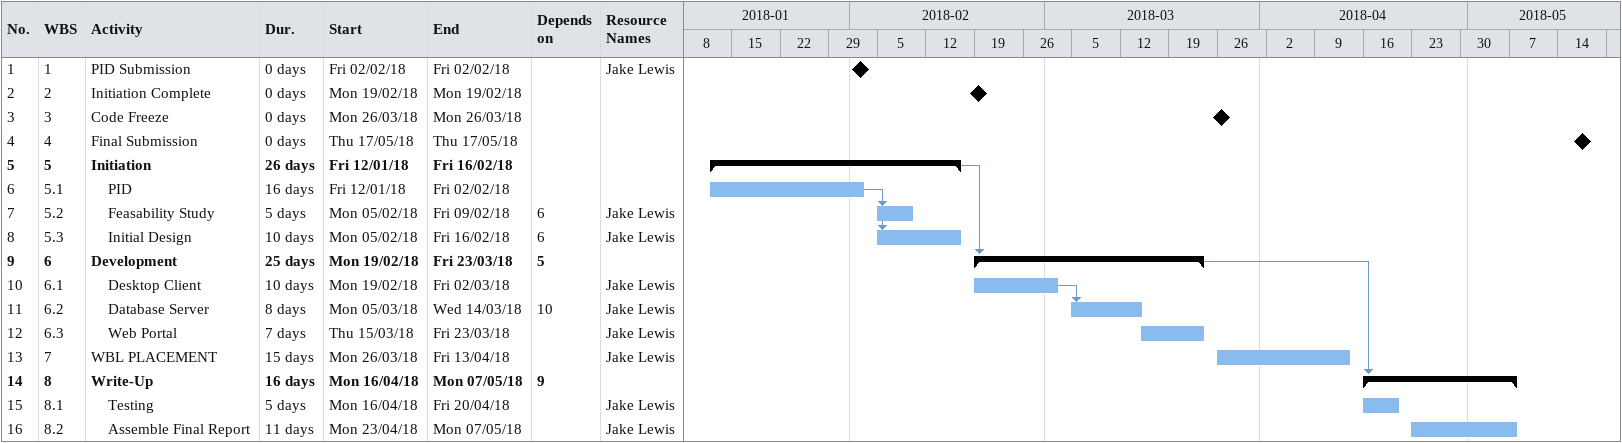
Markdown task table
| ID | WBS | Task | Duration | Start | Finish | Predecessors | Resources |
|---|---|---|---|---|---|---|---|
| 1 | 1 | PID Submission | 0d | 2018-02-02 | 2018-02-02 |  | Jake Lewis |
| 2 | 2 | Initiation Complete | 0d | 2018-02-19 | 2018-02-19 |  |  |
| 3 | 3 | Code Freeze | 0d | 2018-03-26 | 2018-03-26 |  |  |
| 4 | 4 | Final Submission | 0d | 2018-05-17 | 2018-05-17 |  |  |
| 5 | 5 | **Initiation** | 26d | 2018-01-12 | 2018-02-16 |  |  |
| 6 | 5.1 | PID | 16d | 2018-01-12 | 2018-02-02 |  |  |
| 7 | 5.2 | Feasability Study | 5d | 2018-02-05 | 2018-02-09 | 6 | Jake Lewis |
| 8 | 5.3 | Initial Design | 10d | 2018-02-05 | 2018-02-16 | 6 | Jake Lewis |
| 9 | 6 | **Development** | 25d | 2018-02-19 | 2018-03-23 | 5 |  |
| 10 | 6.1 | Desktop Client | 10d | 2018-02-19 | 2018-03-02 |  | Jake Lewis |
| 11 | 6.2 | Database Server | 8d | 2018-03-05 | 2018-03-14 | 10 | Jake Lewis |
| 12 | 6.3 | Web Portal | 7d | 2018-03-15 | 2018-03-23 |  | Jake Lewis |
| 13 | 7 | WBL PLACEMENT | 15d | 2018-03-26 | 2018-04-13 |  | Jake Lewis |
| 14 | 8 | **Write-Up** | 16d | 2018-04-16 | 2018-05-07 | 9 |  |
| 15 | 8.1 | Testing | 5d | 2018-04-16 | 2018-04-20 |  | Jake Lewis |
| 16 | 8.2 | Assemble Final Report | 11d | 2018-04-23 | 2018-05-07 |  | Jake Lewis |
